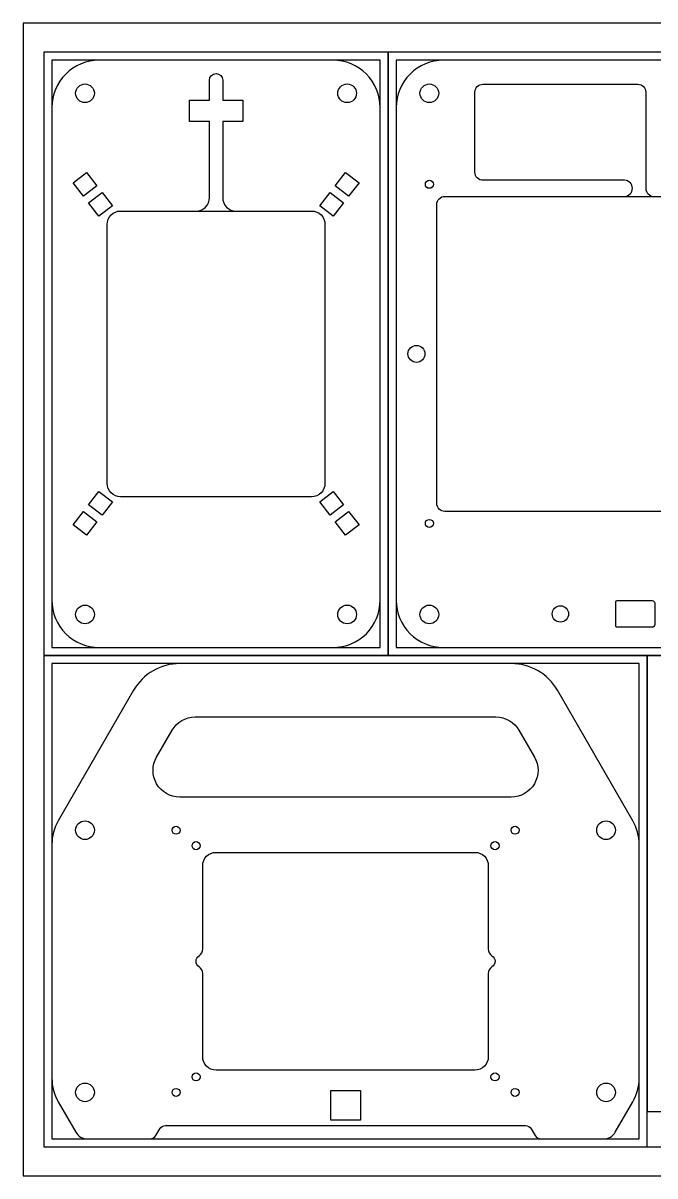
# Model space of a CAD drawing. Header units: millimetres. Extents: x 0 to 505, y 0 to 432.
# Drawn here: x 0 to 236.7, y 0 to 431.8 of the extents above; entities that cross this region are included whole.
import ezdxf

# ---------------------------------------------------------------- set-up
doc = ezdxf.new("R2010")
doc.units = ezdxf.units.MM
doc.header["$MEASUREMENT"] = 0
for name, color, linetype in [('DEFAULT', 4, 'Continuous'), ('LAYER A', 7, 'Continuous'), ('LAYER B', 7, 'Continuous'), ('LAYER C', 7, 'Continuous')]:
    doc.layers.add(name, color=color, linetype=linetype)

msp = doc.modelspace()

# ---------------------------------------------------------------- linework, layer by layer
at = {"layer": 'DEFAULT'}
for points in [[(0, 0), (504.82, 0), (504.82, 431.8), (0, 431.8)], [(136.81, 420.9), (7.81, 420.9), (7.81, 194.9), (136.81, 194.9)], [(7.81, 10.9), (497.01, 10.9), (497.01, 420.9), (7.81, 420.9)], [(265.81, 420.9), (136.81, 420.9), (136.81, 194.9), (265.81, 194.9)], [(133.81, 417.9), (10.81, 417.9), (10.81, 197.9), (133.81, 197.9)], [(262.81, 417.9), (139.81, 417.9), (139.81, 197.9), (262.81, 197.9)], [(7.81, 194.9), (7.81, 10.9), (233.81, 10.9), (233.81, 194.9)], [(348.28, 24.17), (348.28, 194.9), (233.81, 194.9), (233.81, 24.17)], [(10.81, 191.9), (10.81, 13.9), (230.81, 13.9), (230.81, 191.9)]]:
    msp.add_lwpolyline(points, close=True, dxfattribs=at)
at = {"layer": 'LAYER A', "color": 5}
msp.add_lwpolyline([(230.81, 124.2, 0.131652), (228.44, 133.05), (200.24, 181.9, 0.267949), (182.92, 191.9), (58.71, 191.9, 0.267949), (41.39, 181.9), (13.18, 133.05, 0.131653), (10.81, 124.2), (10.81, 36.6, 0.131652), (13.18, 27.75), (19.74, 16.4, 0.267949), (24.07, 13.9), (47.62, 13.9, 0.267949), (49.79, 15.15), (51.23, 17.65, -0.267949), (53.4, 18.9), (188.23, 18.9, -0.267949), (190.39, 17.65), (191.84, 15.15, 0.267949), (194, 13.9), (217.56, 13.9, 0.267949), (221.89, 16.4), (228.44, 27.75, 0.131653), (230.81, 36.6)], format="xyb", close=True, dxfattribs=at)
at = {"layer": 'LAYER A', "color": 1}
for points in [[(177.14, 171.9, -0.267949), (185.8, 166.9), (191.58, 156.9, -0.57735), (182.92, 141.9), (58.71, 141.9, -0.57735), (50.05, 156.9), (55.82, 166.9, -0.267949), (64.48, 171.9)], [(174.31, 116.2), (174.31, 85.01, 0.253709), (175.68, 82.5, -0.542326), (175.68, 78.3, 0.253709), (174.31, 75.79), (174.31, 44.6, -0.414214), (169.31, 39.6), (72.31, 39.6, -0.414214), (67.31, 44.6), (67.31, 75.79, 0.253709), (65.95, 78.3, -0.542326), (65.95, 82.5, 0.253709), (67.31, 85.01), (67.31, 116.2, -0.414214), (72.31, 121.2), (169.31, 121.2, -0.414214)]]:
    msp.add_lwpolyline(points, format="xyb", close=True, dxfattribs=at)
msp.add_lwpolyline([(115.26, 20.9), (115.26, 32.01), (126.37, 32.01), (126.37, 20.9)], close=True, dxfattribs=at)
for centre, radius in [((23.21, 129.5), 3.5), ((57.31, 129.5), 1.5), ((184.31, 129.5), 1.5), ((218.41, 129.5), 3.5), ((64.81, 123.7), 1.5), ((176.81, 123.7), 1.5), ((23.21, 31.3), 3.5), ((64.81, 37.1), 1.5), ((176.81, 37.1), 1.5), ((218.41, 31.3), 3.5), ((57.31, 31.3), 1.5), ((184.31, 31.3), 1.5)]:
    msp.add_circle(centre, radius, dxfattribs=at)
at = {"layer": 'LAYER B', "color": 5}
msp.add_lwpolyline([(133.81, 215.6), (133.81, 400.2, 0.414214), (116.11, 417.9), (28.51, 417.9, 0.414214), (10.81, 400.2), (10.81, 215.6, 0.414214), (28.51, 197.9), (116.11, 197.9, 0.414214)], format="xyb", close=True, dxfattribs=at)
at = {"layer": 'LAYER B', "color": 1}
msp.add_lwpolyline([(64.81, 361.4, 0.414214), (69.81, 366.4), (69.81, 394.9), (62.31, 394.9), (62.31, 402.9), (69.81, 402.9), (69.81, 410.4, -1), (74.81, 410.4), (74.81, 402.9), (82.31, 402.9), (82.31, 394.9), (74.81, 394.9), (74.81, 366.4, 0.414214), (79.81, 361.4)], format="xyb", dxfattribs=at)
for points in [[(23.78, 375.86), (27.67, 370.83), (22.64, 366.95), (18.76, 371.97)], [(120.84, 375.86), (125.87, 371.97), (121.98, 366.95), (116.96, 370.83)], [(29.58, 368.35), (33.47, 363.33), (28.44, 359.45), (24.56, 364.47)], [(115.04, 368.35), (120.07, 364.47), (116.18, 359.45), (111.16, 363.33)], [(28.44, 256.35), (33.47, 252.47), (29.58, 247.45), (24.56, 251.33)], [(116.18, 256.35), (120.07, 251.33), (115.04, 247.45), (111.16, 252.47)], [(22.64, 248.85), (27.67, 244.97), (23.78, 239.94), (18.76, 243.83)], [(121.98, 248.85), (125.87, 243.83), (120.84, 239.94), (116.96, 244.97)]]:
    msp.add_lwpolyline(points, close=True, dxfattribs=at)
msp.add_lwpolyline([(79.81, 361.4), (108.11, 361.4, -0.414214), (113.11, 356.4), (113.11, 259.4, -0.414214), (108.11, 254.4), (36.51, 254.4, -0.414214), (31.51, 259.4), (31.51, 356.4, -0.414214), (36.51, 361.4)], format="xyb", close=True, dxfattribs=at)
for centre in [(23.21, 405.5), (121.41, 405.5), (23.21, 210.3), (121.41, 210.3)]:
    msp.add_circle(centre, 3.5, dxfattribs=at)
at = {"layer": 'LAYER C', "color": 5}
msp.add_lwpolyline([(262.81, 215.6), (262.81, 400.2, 0.414214), (245.11, 417.9), (157.51, 417.9, 0.414214), (139.81, 400.2), (139.81, 215.6, 0.414214), (157.51, 197.9), (245.11, 197.9, 0.414214)], format="xyb", close=True, dxfattribs=at)
at = {"layer": 'LAYER C', "color": 1}
msp.add_lwpolyline([(225.31, 366.9, 1), (225.31, 372.9), (172.31, 372.9, -0.414214), (169.31, 375.9), (169.31, 405.9, -0.414214), (172.31, 408.9), (230.31, 408.9, -0.414214), (233.31, 405.9), (233.31, 369.9, 0.414214), (236.31, 366.9)], format="xyb", dxfattribs=at)
for points in [[(236.31, 366.9), (244.61, 366.9, -0.414213), (247.61, 363.9), (247.61, 251.9, -0.414214), (244.61, 248.9), (158.01, 248.9, -0.414213), (155.01, 251.9), (155.01, 363.9, -0.414214), (158.01, 366.9)], [(222.04, 214.5), (222.04, 215, -0.414203), (222.54, 215.5), (235.65, 215.5, -0.414214), (236.65, 214.5), (236.65, 206.5, -0.414214), (235.65, 205.5), (222.54, 205.5, -0.414225), (222.04, 206), (222.04, 206.5)]]:
    msp.add_lwpolyline(points, format="xyb", close=True, dxfattribs=at)
for centre, radius in [((152.21, 405.5), 3.5), ((152.21, 371.4), 1.5), ((147.37, 307.9), 3.18), ((152.21, 244.4), 1.5), ((152.21, 210.3), 3.5), ((201.31, 210.5), 3.05)]:
    msp.add_circle(centre, radius, dxfattribs=at)

doc.saveas('drawing.dxf')
